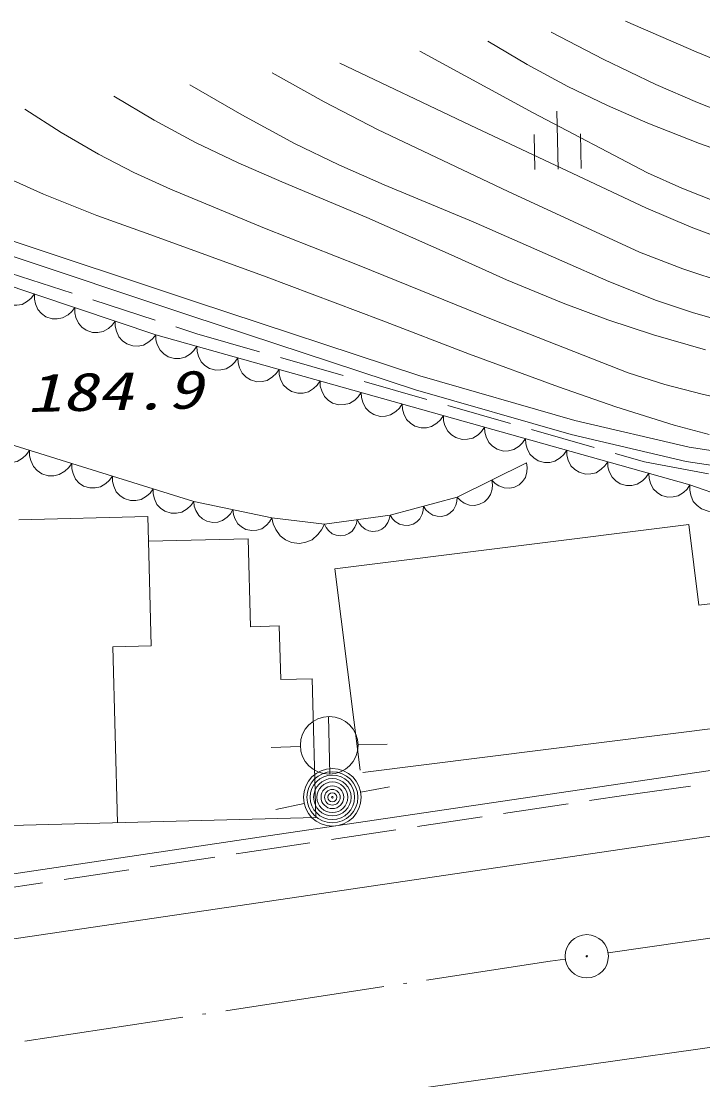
# Model space of a CAD drawing. Units: millimetres, scale not verified. Extents: x -48484 to 680000, y 20000 to 380000.
# Drawn here: x 250707 to 274202, y 260810 to 297322 of the extents above; entities that cross this region are included whole.
import ezdxf
from ezdxf.enums import TextEntityAlignment as Align

# ---------------------------------------------------------------- set-up
doc = ezdxf.new("R2010")
doc.units = ezdxf.units.MM
doc.header["$LTSCALE"] = 1000
doc.linetypes.add('USER2', pattern=[3, 2.25, -0.75])
doc.linetypes.add('USER5', pattern=[7.000001, 5.508197, -0.688525, 0.114754, -0.688525])
doc.layers.add('S-BGD', color=1, linetype='Continuous', lineweight=13)
doc.layers.add('S-BMK', color=3, linetype='USER5', lineweight=13)
doc.styles.add('ＭＳ ゴシック', font='')
doc.styles.get('ＭＳ ゴシック').set_extended_font_data('MS Gothic')

# ---------------------------------------------------------------- blocks, each defined once
blk = doc.blocks.new('BUHIN41')
at = {"layer": 'S-BGD'}
blk.add_lwpolyline([(-165, 744), (-324, 651), (-449, 529), (-581, 348), (-634, 164), (-651, -23), (-600, -254), (-505, -416), (-380, -560), (-184, -669), (-20, -723), (165, -744)], dxfattribs=at)
blk = doc.blocks.new('BUHIN42')
at = {"layer": 'S-BGD'}
blk.add_lwpolyline([(-163, 716), (-315, 625), (-435, 507), (-561, 332), (-611, 155), (-626, -26), (-576, -247), (-484, -403), (-362, -541), (-173, -645), (-15, -696), (163, -716)], dxfattribs=at)
blk = doc.blocks.new('BUHIN43')
at = {"layer": 'S-BGD'}
blk.add_lwpolyline([(-215, 654), (-349, 555), (-451, 435), (-553, 260), (-584, 90), (-582, -80), (-516, -282), (-416, -420), (-290, -537), (-104, -618), (48, -651), (215, -654)], dxfattribs=at)
blk = doc.blocks.new('BUHIN45')
at = {"layer": 'S-BGD'}
blk.add_lwpolyline([(-349, 452), (-427, 337), (-473, 215), (-504, 50), (-482, -91), (-434, -223), (-325, -363), (-209, -443), (-78, -501), (89, -512), (217, -496), (349, -452)], dxfattribs=at)
blk = doc.blocks.new('BUHIN46')
at = {"layer": 'S-BGD'}
blk.add_lwpolyline([(-422, 423), (-488, 294), (-519, 161), (-530, -14), (-488, -158), (-420, -289), (-290, -420), (-159, -488), (-15, -530), (160, -520), (291, -486), (422, -423)], dxfattribs=at)
blk = doc.blocks.new('BUHIN47')
at = {"layer": 'S-BGD'}
blk.add_lwpolyline([(-557, 371), (-600, 215), (-606, 62), (-579, -133), (-501, -281), (-398, -410), (-225, -525), (-67, -571), (100, -585), (290, -535), (427, -469), (557, -371)], dxfattribs=at)
blk = doc.blocks.new('BUHIN48')
at = {"layer": 'S-BGD'}
blk.add_lwpolyline([(-146, 721), (-300, 633), (-424, 518), (-554, 346), (-608, 170), (-628, -11), (-583, -234), (-495, -393), (-376, -534), (-189, -642), (-32, -697), (146, -721)], dxfattribs=at)
blk = doc.blocks.new('BUHIN49')
at = {"layer": 'S-BGD'}
blk.add_lwpolyline([(-182, 713), (-332, 618), (-449, 497), (-571, 318), (-616, 139), (-627, -42), (-571, -263), (-474, -417), (-349, -552), (-157, -651), (3, -698), (182, -713)], dxfattribs=at)
blk = doc.blocks.new('BUHIN50')
at = {"layer": 'S-BGD'}
blk.add_lwpolyline([(-139, 760), (-303, 671), (-435, 553), (-575, 374), (-636, 190), (-660, 1), (-617, -235), (-527, -403), (-405, -553), (-211, -671), (-47, -731), (139, -760)], dxfattribs=at)
blk = doc.blocks.new('BUHIN282')
at = {"layer": 'S-BGD'}
for radius in [995, 880, 765, 645, 530, 390, 270, 155, 30]:
    blk.add_circle((0, 0), radius, dxfattribs=at)
blk = doc.blocks.new('BUHIN283')
at = {"layer": 'S-BGD'}
blk.add_line((851, 516), (-851, -516), dxfattribs=at)
blk.add_circle((0, 0), 995, dxfattribs=at)
blk = doc.blocks.new('BUHIN287')
at = {"layer": 'S-BGD'}
for p, q in [((-239, 790), (-1266, 168)), ((855, 518), (-855, -518)), ((590, -578), (-436, -1200))]:
    blk.add_line(p, q, dxfattribs=at)
blk = doc.blocks.new('BUHIN290')
at = {"layer": 'S-BGD'}
blk.add_circle((0, 0), 22.5, dxfattribs=at)
at = {"layer": 'S-BMK', "linetype": 'Continuous'}
blk.add_circle((0, 0), 746, dxfattribs=at)

msp = doc.modelspace()

# ---------------------------------------------------------------- linework, layer by layer
at = {"layer": 'S-BGD'}
for p, q in [((240006, 293202), (256717, 287638)), ((256560, 287164), (239848, 292727)), ((238615, 292133), (255345, 286508)), ((256717, 287638), (264445, 285086)), ((264297, 284609), (256560, 287164)), ((255345, 286508), (273759, 281332)), ((264445, 285086), (269791, 283554)), ((269665, 283070), (264297, 284609)), ((246632, 283897), (252449, 282061)), ((269791, 283554), (273729, 282632)), ((273633, 282141), (269665, 283070)), ((273729, 282632), (281410, 281415)), ((252449, 282061), (256655, 280759)), ((265731, 280902), (268130, 282088)), ((281342, 280919), (273633, 282141)), ((273759, 281332), (282492, 278218)), ((263423, 280285), (265731, 280902)), ((256655, 280759), (259349, 280197)), ((255076, 280242), (250626, 280127)), ((255099, 279383), (255076, 280242)), ((259349, 280197), (261160, 279978)), ((261160, 279978), (263423, 280285)), ((273714, 279968), (261521, 278433)), ((274066, 277177), (273714, 279968)), ((258533, 279472), (255099, 279383)), ((255192, 275783), (255099, 279383)), ((258612, 276439), (258533, 279472)), ((261521, 278433), (262396, 271486)), ((281862, 278158), (274066, 277177)), ((240798, 264242), (332437, 277776)), ((259604, 276465), (258612, 276439)), ((259652, 274615), (259604, 276465)), ((255192, 275783), (253870, 275749)), ((254027, 269679), (253870, 275749)), ((260734, 274643), (259652, 274615)), ((260858, 269856), (260734, 274643)), ((262481, 271404), (282396, 273911)), ((262324, 272368), (263324, 272390)), ((260325, 272307), (259326, 272267)), ((258907, 269181), (276270, 271746)), ((262417, 270733), (263401, 270911)), ((260456, 270341), (259479, 270128)), ((242809, 269388), (260858, 269856)), ((241358, 266549), (258907, 269181)), ((214713, 253516), (309614, 266878))]:
    msp.add_line(p, q, dxfattribs=at)
at = {"layer": 'S-BGD', "linetype": 'USER2'}
for p, q in [((238918, 292353), (256756, 286542)), ((256756, 286542), (272189, 282126)), ((272189, 282126), (279861, 280670)), ((271548, 270626), (301713, 274912)), ((258433, 268653), (271548, 270626)), ((246254, 266826), (258433, 268653))]:
    msp.add_line(p, q, dxfattribs=at)
at = {"layer": 'S-BGD'}
for points in [[(271537, 297322), (273975, 296260), (276436, 295254)], [(268979, 296948), (270768, 296014), (272584, 295135), (274015, 294514), (275478, 293945), (277009, 293416), (278558, 292944), (281853, 292031), (285140, 291059), (286647, 290630), (288168, 290261), (288890, 290115), (289616, 289982)], [(266796, 296628), (268153, 295824), (269549, 295068), (270916, 294409), (272309, 293804), (274087, 293107), (275885, 292466)], [(264449, 296284), (268358, 294163), (272299, 292093), (273481, 291561), (274694, 291080)], [(261685, 295879), (266178, 293740), (270701, 291613), (272239, 290885), (273799, 290214), (274903, 289808)], [(259360, 295539), (261155, 294536), (262987, 293582), (267489, 291444), (272024, 289350), (273517, 288786), (275042, 288274)], [(256522, 295123), (258312, 294087), (260128, 293105), (261653, 292366), (263214, 291677), (266287, 290396), (269340, 289057), (270961, 288347), (272601, 287694), (273847, 287274), (275124, 286908), (279808, 285787), (284492, 284727), (286269, 284390), (288056, 284105)], [(253904, 294740), (255293, 293913), (256719, 293134), (258186, 292433), (259688, 291782), (262619, 290550), (265525, 289263), (267438, 288403), (269385, 287594), (270932, 287023), (272507, 286506), (274293, 285992)], [(250833, 294290), (252086, 293487), (253369, 292737), (254595, 292107), (255858, 291525), (259092, 290184), (262352, 288897), (266977, 287027), (271632, 285198), (272897, 284796), (274179, 284453), (276022, 284040)], [(250434, 291831), (251479, 291354), (253313, 290625), (255179, 289948), (259154, 288506), (263115, 287005), (266155, 285832), (269223, 284711), (271208, 284019), (273212, 283384), (274418, 283062)], [(259349, 280197), (259392, 279981), (259479, 279791), (259632, 279571), (259818, 279438), (260022, 279345), (260303, 279311), (260524, 279353), (260736, 279437), (260937, 279615), (261062, 279779), (261160, 279978)]]:
    msp.add_lwpolyline(points, dxfattribs=at)
at = {"layer": 'S-BMK'}
for p, q in [((270942, 265188), (367086, 279175)), ((230075, 258978), (268944, 264898)), ((268944, 264898), (269458, 264972))]:
    msp.add_line(p, q, dxfattribs=at)

# ---------------------------------------------------------------- block references
at = {"rotation": 60}
for name, p in [('BUHIN287', (269190, 293220)), ('BUHIN48', (250466, 288148)), ('BUHIN48', (251860, 287680)), ('BUHIN48', (253254, 287211)), ('BUHIN48', (254648, 286742)), ('BUHIN49', (256054, 286309)), ('BUHIN49', (257470, 285911)), ('BUHIN49', (258886, 285512)), ('BUHIN49', (260303, 285114)), ('BUHIN49', (261719, 284716)), ('BUHIN49', (263136, 284318)), ('BUHIN49', (264552, 283920)), ('BUHIN49', (265968, 283522)), ('BUHIN49', (267385, 283123)), ('BUHIN41', (250268, 282749)), ('BUHIN49', (268801, 282725)), ('BUHIN41', (251722, 282291)), ('BUHIN49', (270218, 282327)), ('BUHIN42', (253150, 281844)), ('BUHIN47', (267530, 281791)), ('BUHIN49', (271634, 281929)), ('BUHIN42', (254552, 281410)), ('BUHIN49', (273051, 281531)), ('BUHIN47', (266330, 281198)), ('BUHIN50', (274486, 281072)), ('BUHIN42', (255954, 280976)), ('BUHIN46', (265154, 280747)), ('BUHIN43', (257329, 280618)), ('BUHIN43', (258676, 280338)), ('BUHIN46', (264000, 280439)), ('BUHIN45', (261725, 280055)), ('BUHIN45', (262857, 280208)), ('BUHIN283', (261324, 272347)), ('BUHIN282', (261433, 270555)), ('BUHIN290', (270201, 265071))]:
    msp.add_blockref(name, p, dxfattribs=at)

# ---------------------------------------------------------------- texts
at = {"layer": 'S-BGD', "style": 'ＭＳ ゴシック', "oblique": 15, "width": 1.35}
msp.add_text('184.9', height=1320, rotation=1.2, dxfattribs=at).set_placement((250922, 283445), align=Align.BOTTOM_LEFT)

doc.saveas('drawing.dxf')
